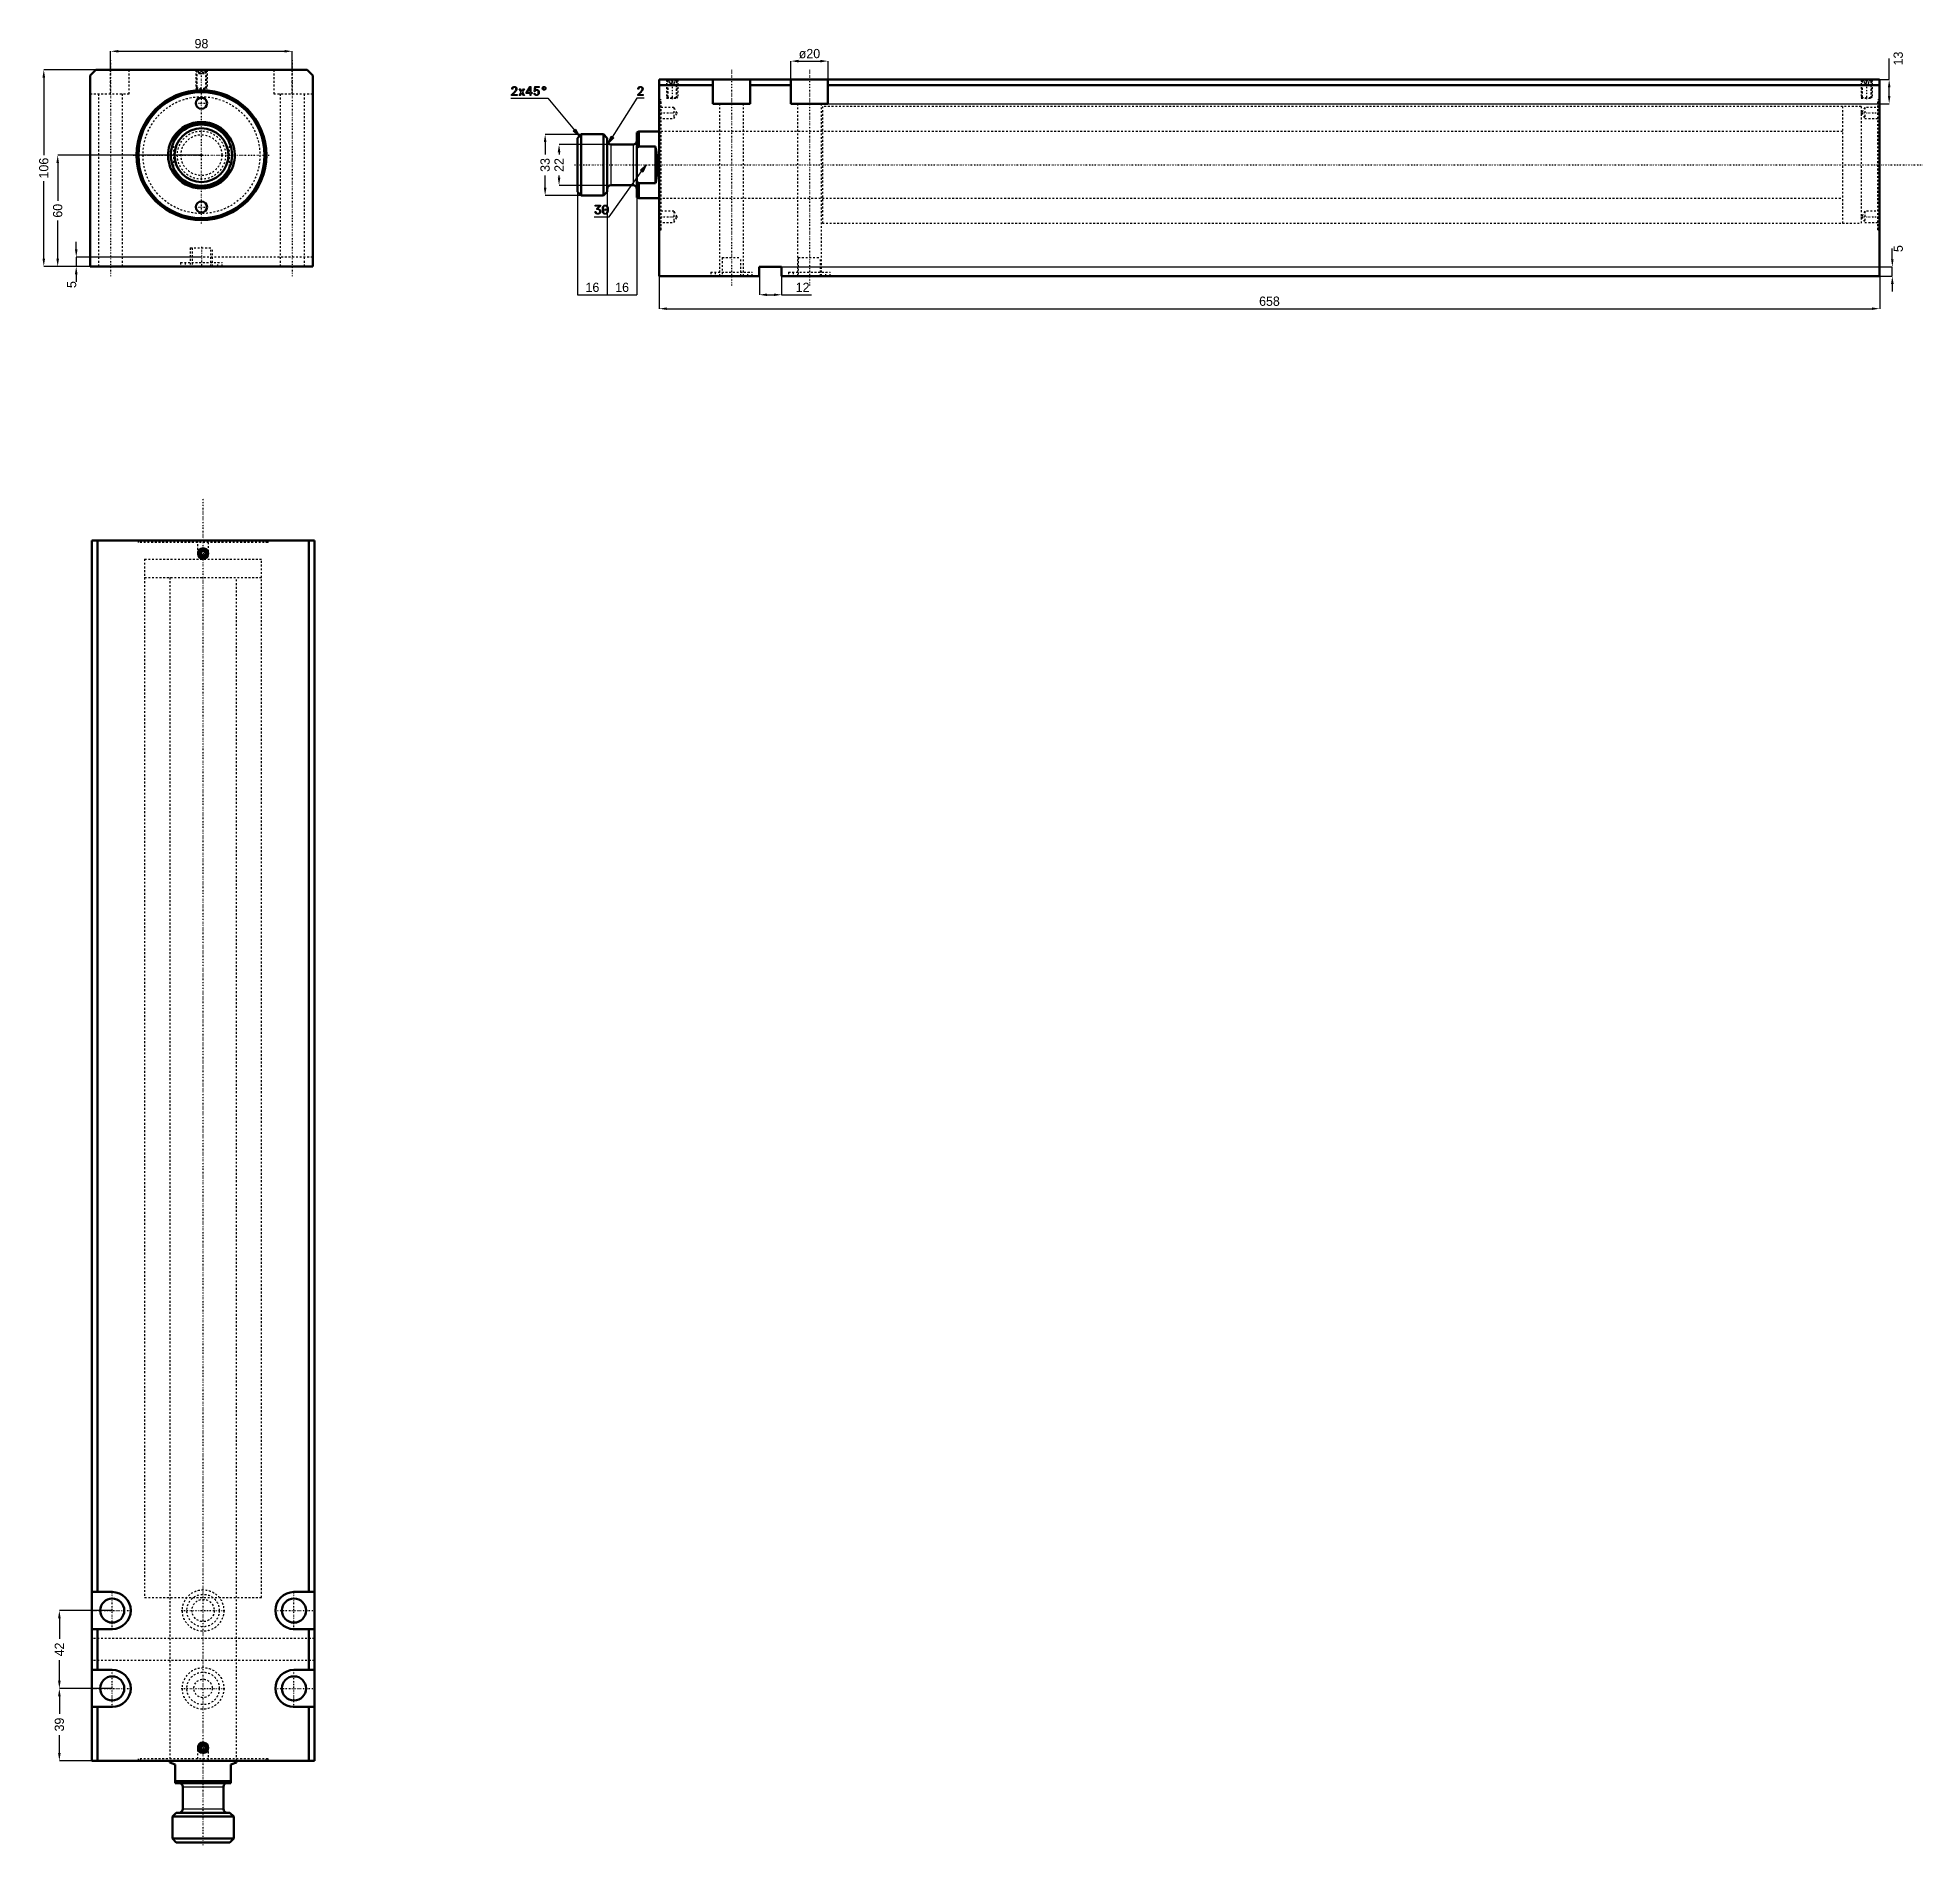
# Model space of a CAD drawing. Header units: millimetres. Extents: x -88 to 928, y -911 to 63.
import ezdxf

# ---------------------------------------------------------------- set-up
doc = ezdxf.new("R2010")
doc.units = ezdxf.units.MM
doc.linetypes.add('Center', pattern=[1.5, 0.45, -0.5, 0.05, -0.5])
doc.linetypes.add('Dashed', pattern=[2, 1, -1])
for name, color, linetype, lineweight in [('2d ConnectionPoints', 7, 'Continuous', 50), ('AM_0', 7, 'Continuous', 50), ('AM_4', 3, 'Continuous', 25), ('AM_5', 3, 'Continuous', 25), ('AM_7', 7, 'Center', 25), ('AM_9', 6, 'Dashed', 25)]:
    doc.layers.add(name, color=color, linetype=linetype, lineweight=lineweight)
doc.dimstyles.new('ISO-25', dxfattribs={"dimtxt": 2.5, "dimasz": 2.5, "dimexe": 1.25, "dimexo": 0.625, "dimtad": 1, "dimtxsty": 'Standard', "dimcen": 2.5, "dimadec": 0, "dimazin": 0, "dimtfac": 1, "dimtmove": 0, "dimatfit": 3, "dimfxl": 0, "dimarcsym": 0})

# ---------------------------------------------------------------- blocks, each defined once
blk = doc.blocks.new('1_JECX_MF_TLA_63_550_0_rod__0_in_JECX_MF_160_TLA_63_550_0__0')
at = {"layer": 'AM_0'}
for p, q in [((-15, 6.9), (-15, 9.9)), ((15, 9.9), (15, 6.9)), ((-15, -9.9), (-15, -6.9)), ((15, -6.9), (15, -9.9))]:
    blk.add_line(p, q, dxfattribs=at)
for points in [[(-15, 9.9), (-15.8, 8.6), (-16.5, 7.2), (-17.1, 5.7), (-17.5, 4.2), (-17.8, 2.7), (-18, 1.1), (-18, -0.5), (-17.9, -2), (-17.6, -3.6), (-17.3, -5.1), (-16.8, -6.6), (-16.1, -8), (-15.4, -9.4), (-15, -9.9)], [(15, -9.9), (15.8, -8.6), (16.5, -7.2), (17.1, -5.7), (17.5, -4.2), (17.8, -2.7), (18, -1.1), (18, 0.5), (17.9, 2), (17.6, 3.6), (17.3, 5.1), (16.8, 6.6), (16.1, 8), (15.4, 9.4), (15, 9.9)]]:
    blk.add_lwpolyline(points, dxfattribs=at)
for radius in [16.5, 14.5]:
    blk.add_circle((0, 0), radius, dxfattribs=at)
for radius, start, end in [(18, 33.5573, 146.4427), (17.5, 31.0027, 148.9973), (17.5, 211.0027, 328.9973), (18, 213.5573, 326.4427)]:
    blk.add_arc((0, 0), radius, start, end, dxfattribs=at)
at = {"layer": 'AM_9'}
for p, q in [((-15, 6.9), (-15, -6.9)), ((15, 6.9), (15, -6.9))]:
    blk.add_line(p, q, dxfattribs=at)
for radius in [13, 11]:
    blk.add_circle((0, 0), radius, dxfattribs=at)
blk = doc.blocks.new('2_JECX_MF_EXLA_63_550_0_body__0_in_JECX_MF_160_TLA_63_550_0__0')
at = {"layer": 'AM_0'}
for p, q in [((-57, 46), (-60, 43)), ((-60, 43), (-60, -60)), ((57, 46), (-57, 46)), ((60, 43), (57, 46)), ((60, -60), (60, 43)), ((-60, -60), (60, -60))]:
    blk.add_line(p, q, dxfattribs=at)
for centre, radius in [((0, 0), 35), ((0, 0), 34), ((0, 28), 3), ((0, -28), 3)]:
    blk.add_circle(centre, radius, dxfattribs=at)
at = {"layer": 'AM_5', "linetype": 'Dashed'}
for p, q in [((-3, 46), (-3, 36)), ((3, 46), (3, 36))]:
    blk.add_line(p, q, dxfattribs=at)
at = {"layer": 'AM_7'}
for p, q in [((-49, 51.3), (-49, -65.3)), ((49, 51.3), (49, -65.3)), ((0, -36.8), (0, 46.5)), ((-3.1, 28), (3.1, 28)), ((-36.8, 0), (36.8, 0)), ((-3.1, -28), (3.1, -28)), ((0, -49.5), (0, -60.5))]:
    blk.add_line(p, q, dxfattribs=at)
at = {"layer": 'AM_9'}
for p, q in [((-49, 33), (-49, 46)), ((-39, 33), (-39, 46)), ((-3, 46), (-2.7, 45.7)), ((-2.7, 45.7), (-2.7, 36.3)), ((-2.7, 45.7), (2.7, 45.7)), ((-1.9, 46), (-2.4, 45.5)), ((-2.4, 45.5), (2.4, 45.5)), ((-2.4, 45.5), (-2.4, 36)), ((-1.4, 44), (-1.4, 46)), ((-1.4, 44), (1.4, 44)), ((-0.7, 44), (-0.7, 46)), ((0.7, 44), (0.7, 46)), ((1.4, 44), (1.4, 46)), ((2.4, 45.5), (1.9, 46)), ((2.4, 36), (2.4, 45.5)), ((2.7, 45.7), (3, 46)), ((2.7, 36.3), (2.7, 45.7)), ((39, 46), (39, 33)), ((49, 33), (49, 46)), ((-60, 33), (-39, 33)), ((-55.5, 33), (-55.5, -60)), ((-42.5, -60), (-42.5, 33)), ((-2.7, 36.3), (-3, 36)), ((-3, 36), (3, 36)), ((-2.7, 36.3), (2.7, 36.3)), ((3, 36), (2.7, 36.3)), ((39, 33), (60, 33)), ((42.5, 33), (42.5, -60)), ((55.5, -60), (55.5, 33)), ((-6, -50), (6, -50)), ((-6, -50), (-6, -60)), ((-5, -50), (-5, -60)), ((5, -60), (5, -50)), ((6, -60), (6, -50)), ((60, -55), (-60, -55)), ((-11.2, -57.9), (11.2, -57.9)), ((-11.2, -57.9), (-11.2, -60)), ((-8.8, -57.9), (-8.8, -60)), ((8.8, -60), (8.8, -57.9)), ((11.2, -60), (11.2, -57.9))]:
    blk.add_line(p, q, dxfattribs=at)
blk.add_circle((0, 0), 31.5, dxfattribs=at)
blk = doc.blocks.new('*D3')
at = {"layer": 'AM_5', "color": 0, "lineweight": -2}
for p, q in [((-49, 46), (-49, 56)), ((-44.8, 56), (44.8, 56)), ((49, 46), (49, 56))]:
    blk.add_line(p, q, dxfattribs=at)
at = {"layer": 'AM_5', "color": 0}
for points in [[(-44.8, 56.7), (-44.8, 55.3), (-49, 56)], [(44.8, 55.3), (44.8, 56.7), (49, 56)]]:
    blk.add_solid(points, dxfattribs=at)
at = {"layer": 'Defpoints', "color": 0}
for p in [(49, 56), (-49, 46), (49, 46)]:
    blk.add_point(p, dxfattribs=at)
at = {"layer": 'AM_5', "color": 0, "insert": (0, 60.1), "char_height": 5, "attachment_point": 5}
blk.add_mtext('98', dxfattribs=at)
blk = doc.blocks.new('*D4')
at = {"layer": 'AM_5', "color": 0, "lineweight": -2}
for p, q in [((-57, 46), (-85, 46)), ((-85, 41.8), (-85, 0)), ((-85, -55.8), (-85, -14)), ((-60, -60), (-85, -60))]:
    blk.add_line(p, q, dxfattribs=at)
at = {"layer": 'AM_5', "color": 0}
for points in [[(-84.3, 41.8), (-85.7, 41.8), (-85, 46)], [(-85.7, -55.8), (-84.3, -55.8), (-85, -60)]]:
    blk.add_solid(points, dxfattribs=at)
at = {"layer": 'Defpoints', "color": 0}
for p in [(-57, 46), (-85, -60), (-60, -60)]:
    blk.add_point(p, dxfattribs=at)
at = {"layer": 'AM_5', "color": 0, "insert": (-85, -7), "char_height": 5, "attachment_point": 5, "rotation": 90}
blk.add_mtext('106', dxfattribs=at)
blk = doc.blocks.new('*D5')
at = {"layer": 'AM_5', "color": 0, "lineweight": -2}
for p, q in [((0, 0), (-77.5, 0)), ((-77.5, -4.2), (-77.5, -24.7)), ((-77.5, -55.8), (-77.5, -35.3)), ((-60, -60), (-77.5, -60))]:
    blk.add_line(p, q, dxfattribs=at)
at = {"layer": 'AM_5', "color": 0}
for points in [[(-76.8, -4.2), (-78.2, -4.2), (-77.5, 0)], [(-78.2, -55.8), (-76.8, -55.8), (-77.5, -60)]]:
    blk.add_solid(points, dxfattribs=at)
at = {"layer": 'Defpoints', "color": 0}
for p in [(0, 0), (-77.5, -60), (-60, -60)]:
    blk.add_point(p, dxfattribs=at)
at = {"layer": 'AM_5', "color": 0, "insert": (-77.5, -30), "char_height": 5, "attachment_point": 5, "rotation": 90}
blk.add_mtext('60', dxfattribs=at)
blk = doc.blocks.new('*D6')
at = {"layer": 'AM_5', "color": 0, "lineweight": -2}
for p, q in [((-67.5, -50.8), (-67.5, -46.7)), ((0, -55), (-67.5, -55)), ((-67.5, -55), (-67.5, -60)), ((-60, -60), (-67.5, -60)), ((-67.5, -64.2), (-67.5, -68.3))]:
    blk.add_line(p, q, dxfattribs=at)
at = {"layer": 'AM_5', "color": 0}
for points in [[(-68.2, -50.8), (-66.8, -50.8), (-67.5, -55)], [(-66.8, -64.2), (-68.2, -64.2), (-67.5, -60)]]:
    blk.add_solid(points, dxfattribs=at)
at = {"layer": 'Defpoints', "color": 0}
for p in [(-67.5, -60), (-60, -60), (0, -55)]:
    blk.add_point(p, dxfattribs=at)
at = {"layer": 'AM_5', "color": 0, "insert": (-70, -69.8), "char_height": 5, "attachment_point": 5, "rotation": 90}
blk.add_mtext('5', dxfattribs=at)
blk = doc.blocks.new('1_JECX_MF_TLA_63_550_0_rod__0_in_JECX_MF_160_TLA_63_550_0__4')
at = {"layer": 'AM_0'}
for p, q in [((-18, 0), (-18, -1)), ((18, -1), (18, 0)), ((-15, -2), (-18, -1)), ((-15, -12), (-15, -2)), ((18, -1), (15, -2)), ((15, -2), (15, -12)), ((-15, -11), (15, -11)), ((-15, -12), (15, -12)), ((-11, -14), (-11, -26)), ((11, -26), (11, -14)), ((-14.5, -28), (-16.5, -30)), ((-16.5, -30), (16.5, -30)), ((-16.5, -30), (-16.5, -42)), ((-14.5, -28), (14.5, -28)), ((16.5, -30), (14.5, -28)), ((16.5, -42), (16.5, -30)), ((-16.5, -42), (-14.5, -44)), ((-16.5, -42), (16.5, -42)), ((-14.5, -44), (14.5, -44)), ((14.5, -44), (16.5, -42))]:
    blk.add_line(p, q, dxfattribs=at)
for centre, start, end in [((-13, -14), 360, 90), ((13, -14), 90, 180), ((-13, -26), 270, 0), ((13, -26), 180, 270)]:
    blk.add_arc(centre, 2, start, end, dxfattribs=at)
at = {"layer": 'AM_4'}
for p, q in [((-11, -14), (11, -14)), ((-11, -26), (11, -26))]:
    blk.add_line(p, q, dxfattribs=at)
at = {"layer": 'AM_7'}
blk.add_line((0, -45.6), (0, 681), dxfattribs=at)
at = {"layer": 'AM_9'}
for p, q in [((-31.5, 648), (31.5, 648)), ((-31.5, 648), (-31.5, 638)), ((31.5, 638), (31.5, 648)), ((-31.5, 638), (31.5, 638)), ((-18, 638), (-18, 0)), ((18, 0), (18, 638))]:
    blk.add_line(p, q, dxfattribs=at)
blk = doc.blocks.new('2_JECX_MF_EXLA_63_550_0_body__0_in_JECX_MF_160_TLA_63_550_0__4')
at = {"layer": 'AM_0'}
for p, q in [((60, 658), (-60, 658)), ((-60, 658), (-60, 0)), ((-57, 658), (-57, 91)), ((-0.7, 652.2), (-1.4, 651)), ((-1.4, 651), (-0.7, 649.8)), ((0.7, 652.2), (-0.7, 652.2)), ((1.4, 651), (0.7, 652.2)), ((0.7, 649.8), (1.4, 651)), ((57, 658), (57, 91)), ((60, 658), (60, 0)), ((-0.7, 649.8), (0.7, 649.8)), ((-49, 91), (-60, 91)), ((60, 91), (49, 91)), ((-60, 71), (-49, 71)), ((-57, 71), (-57, 49)), ((49, 71), (60, 71)), ((57, 71), (57, 49)), ((-49, 49), (-60, 49)), ((60, 49), (49, 49)), ((-60, 29), (-49, 29)), ((-57, 29), (-57, 0)), ((49, 29), (60, 29)), ((57, 29), (57, 0)), ((60, 0), (-60, 0)), ((-0.7, 8.3), (-1.4, 7)), ((-1.4, 7), (-0.7, 5.8)), ((0.7, 8.3), (-0.7, 8.3)), ((-0.7, 5.8), (0.7, 5.8)), ((1.4, 7), (0.7, 8.3)), ((0.7, 5.8), (1.4, 7))]:
    blk.add_line(p, q, dxfattribs=at)
for centre, radius in [((0, 651), 2.73), ((0, 651), 2.4), ((0, 651), 1.9), ((-49, 81), 6.5), ((49, 81), 6.5), ((-49, 39), 6.5), ((49, 39), 6.5), ((0, 7), 2.73), ((0, 7), 2.4), ((0, 7), 1.9)]:
    blk.add_circle(centre, radius, dxfattribs=at)
for centre, start, end in [((-49, 81), 270, 90), ((49, 81), 90, 270), ((-49, 39), 270, 90), ((49, 39), 90, 270)]:
    blk.add_arc(centre, 10, start, end, dxfattribs=at)
at = {"layer": 'AM_5'}
for centre in [(0, 651), (0, 7)]:
    blk.add_arc(centre, 3, 75, 15, dxfattribs=at)
at = {"layer": 'AM_7'}
for p, q in [((-3.2, 651), (3.1, 651)), ((-49, 70.5), (-49, 91.5)), ((49, 70.5), (49, 91.5)), ((-59.5, 81), (-38.5, 81)), ((-11.8, 81), (11.8, 81)), ((38.5, 81), (59.5, 81)), ((-49, 28.5), (-49, 49.5)), ((49, 28.5), (49, 49.5)), ((-59.5, 39), (-38.5, 39)), ((-11.8, 39), (11.8, 39)), ((38.5, 39), (59.5, 39)), ((-3.2, 7), (3.1, 7))]:
    blk.add_line(p, q, dxfattribs=at)
at = {"layer": 'AM_9'}
for p, q in [((-35, 658), (-35, 657)), ((35, 657), (-35, 657)), ((-34, 658), (-34, 657)), ((-3, 658), (-3, 650)), ((3, 650), (3, 658)), ((34, 657), (34, 658)), ((35, 657), (35, 658)), ((-31.5, 648), (31.5, 648)), ((-31.5, 648), (-31.5, 88)), ((-3, 650), (3, 650)), ((-3, 650), (0, 648.3)), ((0, 648.3), (3, 650)), ((31.5, 88), (31.5, 648)), ((-31.5, 88), (31.5, 88)), ((-18, 88), (-18, 0)), ((18, 0), (18, 88)), ((60, 66), (-60, 66)), ((60, 54), (-60, 54)), ((35, 1), (-35, 1)), ((-35, 1), (-35, 0)), ((-34, 1), (-34, 0)), ((0, 9.7), (-3, 8)), ((-3, 8), (3, 8)), ((-3, 8), (-3, 0)), ((3, 8), (0, 9.7)), ((3, 0), (3, 8)), ((34, 0), (34, 1)), ((35, 0), (35, 1))]:
    blk.add_line(p, q, dxfattribs=at)
for centre, radius in [((0, 81), 11.2), ((0, 81), 8.75), ((0, 81), 6), ((0, 39), 11.2), ((0, 39), 8.75), ((0, 39), 5)]:
    blk.add_circle(centre, radius, dxfattribs=at)
blk = doc.blocks.new('*D12')
at = {"layer": 'AM_5', "color": 0, "lineweight": -2}
for p, q in [((-48.1, -784.8), (-76.6, -784.8)), ((-76.6, -789), (-76.6, -800.1)), ((-76.6, -822.6), (-76.6, -811.5)), ((-48.1, -826.8), (-76.6, -826.8))]:
    blk.add_line(p, q, dxfattribs=at)
at = {"layer": 'AM_5', "color": 0}
for points in [[(-77.3, -789), (-75.9, -789), (-76.6, -784.8)], [(-77.3, -822.6), (-75.9, -822.6), (-76.6, -826.8)]]:
    blk.add_solid(points, dxfattribs=at)
at = {"layer": 'Defpoints', "color": 0}
for p in [(-76.6, -784.8), (-48.1, -784.8), (-48.1, -826.8)]:
    blk.add_point(p, dxfattribs=at)
at = {"layer": 'AM_5', "color": 0, "insert": (-76.6, -805.8), "char_height": 5, "attachment_point": 5, "rotation": 90}
blk.add_mtext('42', dxfattribs=at)
blk = doc.blocks.new('*D13')
at = {"layer": 'AM_5', "color": 0, "lineweight": -2}
for p, q in [((-48.1, -826.8), (-76.6, -826.8)), ((-76.6, -831), (-76.6, -840.6)), ((-76.6, -861.6), (-76.6, -852)), ((-59.1, -865.8), (-76.6, -865.8))]:
    blk.add_line(p, q, dxfattribs=at)
at = {"layer": 'AM_5', "color": 0}
for points in [[(-77.3, -831), (-75.9, -831), (-76.6, -826.8)], [(-77.3, -861.6), (-75.9, -861.6), (-76.6, -865.8)]]:
    blk.add_solid(points, dxfattribs=at)
at = {"layer": 'Defpoints', "color": 0}
for p in [(-48.1, -826.8), (-76.6, -865.8), (-59.1, -865.8)]:
    blk.add_point(p, dxfattribs=at)
at = {"layer": 'AM_5', "color": 0, "insert": (-76.6, -846.3), "char_height": 5, "attachment_point": 5, "rotation": 90}
blk.add_mtext('39', dxfattribs=at)
blk = doc.blocks.new('1_JECX_MF_TLA_63_550_0_rod__0_in_JECX_MF_160_TLA_63_550_0__2')
at = {"layer": 'AM_0'}
for p, q in [((-42, 16.5), (-44, 14.5)), ((-44, 14.5), (-44, -14.5)), ((-30, 16.5), (-42, 16.5)), ((-42, 16.5), (-42, -16.5)), ((-28, 14.5), (-30, 16.5)), ((-30, 16.5), (-30, -16.5)), ((-28, 14.5), (-28, -14.5)), ((-14, 11), (-26, 11)), ((-11, 18), (-12, 17.5)), ((-12, 17.5), (-12, -17.5)), ((0, 18), (-11, 18)), ((-11, 18), (-11, 9.9)), ((-11, 9.9), (-12, 9)), ((-2, 9.9), (-11, 9.9)), ((-2, 9.9), (-2, -9.9)), ((-12, -9), (-11, -9.9)), ((-11, -9.9), (-2, -9.9)), ((-11, -9.9), (-11, -18)), ((-44, -14.5), (-42, -16.5)), ((-42, -16.5), (-30, -16.5)), ((-30, -16.5), (-28, -14.5)), ((-26, -11), (-14, -11)), ((-12, -17.5), (-11, -18)), ((-11, -18), (0, -18))]:
    blk.add_line(p, q, dxfattribs=at)
blk.add_lwpolyline([(-2, -9.9), (-1.7, -8.6), (-1.5, -7.2), (-1.3, -5.7), (-1.2, -4.2), (-1.1, -2.7), (-1, -1.1), (-1, 0.5), (-1.1, 2), (-1.1, 3.6), (-1.3, 5.1), (-1.4, 6.6), (-1.6, 8), (-1.9, 9.4), (-2, 9.9)], dxfattribs=at)
for centre, start, end in [((-26, 13), 180, 270), ((-14, 13), 270, 0), ((-26, -13), 90, 180), ((-14, -13), 360, 90)]:
    blk.add_arc(centre, 2, start, end, dxfattribs=at)
at = {"layer": 'AM_4'}
for p, q in [((-26, 11), (-26, -11)), ((-14, 11), (-14, -11))]:
    blk.add_line(p, q, dxfattribs=at)
at = {"layer": 'AM_7'}
blk.add_line((-45.6, 0), (681, 0), dxfattribs=at)
at = {"layer": 'AM_9'}
for p, q in [((648, 31.5), (638, 31.5)), ((638, 31.5), (638, -31.5)), ((648, 31.5), (648, -31.5)), ((638, 18), (0, 18)), ((0, -18), (638, -18)), ((638, -31.5), (648, -31.5))]:
    blk.add_line(p, q, dxfattribs=at)
blk = doc.blocks.new('2_JECX_MF_EXLA_63_550_0_body__0_in_JECX_MF_160_TLA_63_550_0__2')
at = {"layer": 'AM_0'}
for p, q in [((0, -60), (0, 46)), ((658, 46), (0, 46)), ((29, 43), (0, 43)), ((29, 46), (29, 33)), ((49, 33), (49, 46)), ((71, 43), (49, 43)), ((71, 46), (71, 33)), ((91, 33), (91, 46)), ((658, 43), (91, 43)), ((658, -60), (658, 46)), ((29, 33), (49, 33)), ((71, 33), (91, 33)), ((54, -60), (0, -60)), ((54, -55), (54, -60)), ((66, -55), (54, -55)), ((66, -60), (66, -55)), ((658, -60), (66, -60))]:
    blk.add_line(p, q, dxfattribs=at)
at = {"layer": 'AM_5', "linetype": 'Dashed'}
for p, q in [((4, 46), (4, 36)), ((10, 46), (10, 36)), ((648, 46), (648, 36)), ((654, 46), (654, 36))]:
    blk.add_line(p, q, dxfattribs=at)
at = {"layer": 'AM_7'}
for p, q in [((39, 51.3), (39, -65.3)), ((81, 51.3), (81, -65.3)), ((7, 46.5), (7, 35.5)), ((651, 46.5), (651, 35.5)), ((-0.5, 28), (10.2, 28)), ((647.8, 28), (658.5, 28)), ((-0.5, -28), (10.2, -28)), ((647.8, -28), (658.5, -28))]:
    blk.add_line(p, q, dxfattribs=at)
at = {"layer": 'AM_9'}
for p, q in [((4, 46), (4.3, 45.7)), ((4.3, 45.7), (4.3, 36.3)), ((4.3, 45.7), (9.7, 45.7)), ((5.1, 46), (4.6, 45.5)), ((4.6, 45.5), (4.6, 36)), ((4.6, 45.5), (9.4, 45.5)), ((5.8, 44), (5.8, 46)), ((5.8, 44), (8.2, 44)), ((7, 44), (7, 46)), ((8.2, 44), (8.2, 46)), ((9.4, 45.5), (8.9, 46)), ((9.4, 36), (9.4, 45.5)), ((9.7, 45.7), (10, 46)), ((9.7, 36.3), (9.7, 45.7)), ((648, 46), (648.3, 45.7)), ((648.3, 45.7), (648.3, 36.3)), ((648.3, 45.7), (653.7, 45.7)), ((649.1, 46), (648.6, 45.5)), ((648.6, 45.5), (648.6, 36)), ((648.6, 45.5), (653.4, 45.5)), ((649.8, 44), (649.8, 46)), ((649.8, 44), (652.2, 44)), ((651, 44), (651, 46)), ((652.2, 44), (652.2, 46)), ((653.4, 45.5), (652.9, 46)), ((653.4, 36), (653.4, 45.5)), ((653.7, 45.7), (654, 46)), ((653.7, 36.3), (653.7, 45.7)), ((1, 35), (0, 35)), ((1, 34), (0, 34)), ((8, 31), (0, 31)), ((1, -35), (1, 35)), ((4.3, 36.3), (4, 36)), ((4, 36), (10, 36)), ((4.3, 36.3), (9.7, 36.3)), ((9.7, 28), (8, 31)), ((8, 31), (8, 25)), ((10, 36), (9.7, 36.3)), ((32.5, 33), (32.5, -60)), ((45.5, -60), (45.5, 33)), ((74.5, 33), (74.5, -60)), ((87.5, -60), (87.5, 33)), ((648, 31.5), (88, 31.5)), ((88, 31.5), (88, -31.5)), ((648.3, 36.3), (648, 36)), ((648, 36), (654, 36)), ((648, 31.5), (648, -31.5)), ((648.3, 36.3), (653.7, 36.3)), ((650, 31), (648.3, 28)), ((658, 31), (650, 31)), ((650, 31), (650, 25)), ((654, 36), (653.7, 36.3)), ((657, -35), (657, 35)), ((658, 35), (657, 35)), ((658, 34), (657, 34)), ((0, 25), (8, 25)), ((8, 25), (9.7, 28)), ((648.3, 28), (650, 25)), ((650, 25), (658, 25)), ((88, 18), (0, 18)), ((0, -18), (88, -18)), ((8, -25), (0, -25)), ((9.7, -28), (8, -25)), ((8, -25), (8, -31)), ((8, -31), (9.7, -28)), ((650, -25), (648.3, -28)), ((648.3, -28), (650, -31)), ((658, -25), (650, -25)), ((650, -25), (650, -31)), ((0, -31), (8, -31)), ((0, -34), (1, -34)), ((0, -35), (1, -35)), ((88, -31.5), (648, -31.5)), ((650, -31), (658, -31)), ((657, -34), (658, -34)), ((657, -35), (658, -35)), ((34, -50), (44, -50)), ((34, -50), (34, -60)), ((44, -60), (44, -50)), ((75, -50), (87, -50)), ((75, -50), (75, -60)), ((87, -60), (87, -50)), ((27.8, -57.9), (50.2, -57.9)), ((27.8, -57.9), (27.8, -60)), ((30.2, -57.9), (30.2, -60)), ((47.8, -60), (47.8, -57.9)), ((50.2, -60), (50.2, -57.9)), ((69.8, -57.9), (92.2, -57.9)), ((69.8, -57.9), (69.8, -60)), ((72.2, -57.9), (72.2, -60)), ((89.8, -60), (89.8, -57.9)), ((92.2, -60), (92.2, -57.9))]:
    blk.add_line(p, q, dxfattribs=at)
blk = doc.blocks.new('*D26')
at = {"layer": 'AM_5', "color": 0, "lineweight": -2}
for p, q in [((317.8, 40.7), (317.8, 50.7)), ((321.9, 50.7), (333.6, 50.7)), ((337.8, 40.7), (337.8, 50.7))]:
    blk.add_line(p, q, dxfattribs=at)
at = {"layer": 'AM_5', "color": 0}
for points in [[(321.9, 51.4), (321.9, 50), (317.8, 50.7)], [(333.6, 51.4), (333.6, 50), (337.8, 50.7)]]:
    blk.add_solid(points, dxfattribs=at)
at = {"layer": 'Defpoints', "color": 0}
for p in [(317.8, 40.7), (337.8, 50.7), (337.8, 40.7)]:
    blk.add_point(p, dxfattribs=at)
at = {"layer": 'AM_5', "color": 0, "insert": (327.8, 54.7), "char_height": 5, "attachment_point": 5}
blk.add_mtext('ø20', dxfattribs=at)
blk = doc.blocks.new('*D27')
at = {"layer": 'AM_5', "color": 0, "lineweight": -2}
for p, q in [((909.9, 40.7), (909.9, 52.1)), ((337.8, 40.7), (909.9, 40.7)), ((909.9, 31.9), (909.9, 36.6)), ((337.8, 27.7), (909.9, 27.7))]:
    blk.add_line(p, q, dxfattribs=at)
at = {"layer": 'AM_5', "color": 0}
for points in [[(909.2, 36.6), (910.6, 36.6), (909.9, 40.7)], [(909.2, 31.9), (910.6, 31.9), (909.9, 27.7)]]:
    blk.add_solid(points, dxfattribs=at)
at = {"layer": 'Defpoints', "color": 0}
for p in [(337.8, 40.7), (909.9, 40.7), (337.8, 27.7)]:
    blk.add_point(p, dxfattribs=at)
at = {"layer": 'AM_5', "color": 0, "insert": (914.8, 52.1), "char_height": 5, "attachment_point": 5, "rotation": 90}
blk.add_mtext('13', dxfattribs=at)
blk = doc.blocks.new('*D28')
at = {"layer": 'AM_5', "color": 0, "lineweight": -2}
for p, q in [((246.8, -65.3), (246.8, -82.8)), ((904.8, -65.3), (904.8, -82.8)), ((250.9, -82.8), (900.6, -82.8))]:
    blk.add_line(p, q, dxfattribs=at)
at = {"layer": 'AM_5', "color": 0}
for points in [[(250.9, -82.1), (250.9, -83.5), (246.8, -82.8)], [(900.6, -82.1), (900.6, -83.5), (904.8, -82.8)]]:
    blk.add_solid(points, dxfattribs=at)
at = {"layer": 'Defpoints', "color": 0}
for p in [(246.8, -65.3), (904.8, -65.3), (904.8, -82.8)]:
    blk.add_point(p, dxfattribs=at)
at = {"layer": 'AM_5', "color": 0, "insert": (575.8, -78.8), "char_height": 5, "attachment_point": 5}
blk.add_mtext('658', dxfattribs=at)
blk = doc.blocks.new('*D29')
at = {"layer": 'AM_5', "color": 0, "lineweight": -2}
for p, q in [((218.8, -19.8), (218.8, -75.3)), ((234.8, -18.3), (234.8, -75.3)), ((218.8, -75.3), (234.8, -75.3))]:
    blk.add_line(p, q, dxfattribs=at)
at = {"layer": 'Defpoints', "color": 0}
for p in [(218.8, -19.8), (234.8, -18.3), (234.8, -75.3)]:
    blk.add_point(p, dxfattribs=at)
at = {"layer": 'AM_5', "color": 0, "insert": (226.8, -71.3), "char_height": 5, "attachment_point": 5}
blk.add_mtext('16', dxfattribs=at)
blk = doc.blocks.new('*D30')
at = {"layer": 'AM_5', "color": 0, "lineweight": -2}
for p, q in [((202.8, -19.8), (202.8, -75.3)), ((218.8, -19.8), (218.8, -75.3)), ((202.8, -75.3), (218.8, -75.3))]:
    blk.add_line(p, q, dxfattribs=at)
at = {"layer": 'Defpoints', "color": 0}
for p in [(202.8, -19.8), (218.8, -19.8), (218.8, -75.3)]:
    blk.add_point(p, dxfattribs=at)
at = {"layer": 'AM_5', "color": 0, "insert": (210.8, -71.3), "char_height": 5, "attachment_point": 5}
blk.add_mtext('16', dxfattribs=at)
blk = doc.blocks.new('*D31')
at = {"layer": 'AM_5', "color": 0, "lineweight": -2}
for p, q in [((204.8, 11.2), (185.3, 11.2)), ((185.3, 7.1), (185.3, 0.4)), ((185.3, -17.6), (185.3, -10.9)), ((204.8, -21.8), (185.3, -21.8))]:
    blk.add_line(p, q, dxfattribs=at)
at = {"layer": 'AM_5', "color": 0}
for points in [[(184.6, 7.1), (186, 7.1), (185.3, 11.2)], [(184.6, -17.6), (186, -17.6), (185.3, -21.8)]]:
    blk.add_solid(points, dxfattribs=at)
at = {"layer": 'Defpoints', "color": 0}
for p in [(185.3, 11.2), (204.8, 11.2), (204.8, -21.8)]:
    blk.add_point(p, dxfattribs=at)
at = {"layer": 'AM_5', "color": 0, "insert": (185.3, -5.3), "char_height": 5, "attachment_point": 5, "rotation": 90}
blk.add_mtext('33', dxfattribs=at)
blk = doc.blocks.new('*D32')
at = {"layer": 'AM_5', "color": 0, "lineweight": -2}
for p, q in [((220.8, 5.7), (192.8, 5.7)), ((192.8, 1.6), (192.8, 0.4)), ((192.8, -12.1), (192.8, -10.9)), ((220.8, -16.3), (192.8, -16.3))]:
    blk.add_line(p, q, dxfattribs=at)
at = {"layer": 'AM_5', "color": 0}
for points in [[(192.1, 1.6), (193.5, 1.6), (192.8, 5.7)], [(192.1, -12.1), (193.5, -12.1), (192.8, -16.3)]]:
    blk.add_solid(points, dxfattribs=at)
at = {"layer": 'Defpoints', "color": 0}
for p in [(192.8, 5.7), (220.8, 5.7), (220.8, -16.3)]:
    blk.add_point(p, dxfattribs=at)
at = {"layer": 'AM_5', "color": 0, "insert": (192.8, -5.3), "char_height": 5, "attachment_point": 5, "rotation": 90}
blk.add_mtext('22', dxfattribs=at)
blk = doc.blocks.new('*D33')
at = {"layer": 'AM_5', "color": 0, "lineweight": -2}
for p, q in [((300.8, -60.3), (300.8, -75.3)), ((312.8, -65.3), (312.8, -75.3)), ((304.9, -75.3), (308.6, -75.3)), ((312.8, -75.3), (328.9, -75.3))]:
    blk.add_line(p, q, dxfattribs=at)
at = {"layer": 'AM_5', "color": 0}
for points in [[(304.9, -74.6), (304.9, -76), (300.8, -75.3)], [(308.6, -74.6), (308.6, -76), (312.8, -75.3)]]:
    blk.add_solid(points, dxfattribs=at)
at = {"layer": 'Defpoints', "color": 0}
for p in [(300.8, -60.3), (312.8, -65.3), (312.8, -75.3)]:
    blk.add_point(p, dxfattribs=at)
at = {"layer": 'AM_5', "color": 0, "insert": (324.1, -71.3), "char_height": 5, "attachment_point": 5}
blk.add_mtext('12', dxfattribs=at)
blk = doc.blocks.new('*D34')
at = {"layer": 'AM_5', "color": 0, "lineweight": -2}
for p, q in [((911.6, -56.1), (911.6, -50.4)), ((300.8, -60.3), (911.6, -60.3)), ((911.6, -65.3), (911.6, -60.3)), ((312.8, -65.3), (911.6, -65.3)), ((911.6, -69.4), (911.6, -73.6))]:
    blk.add_line(p, q, dxfattribs=at)
at = {"layer": 'AM_5', "color": 0}
for points in [[(910.9, -56.1), (912.3, -56.1), (911.6, -60.3)], [(910.9, -69.4), (912.3, -69.4), (911.6, -65.3)]]:
    blk.add_solid(points, dxfattribs=at)
at = {"layer": 'Defpoints', "color": 0}
for p in [(300.8, -60.3), (312.8, -65.3), (911.6, -65.3)]:
    blk.add_point(p, dxfattribs=at)
at = {"layer": 'AM_5', "color": 0, "insert": (914.8, -50.4), "char_height": 5, "attachment_point": 5, "rotation": 90}
blk.add_mtext('5', dxfattribs=at)

msp = doc.modelspace()

# ---------------------------------------------------------------- linework, layer by layer
at = {"layer": '2d ConnectionPoints'}
for p in [(0, 0), (246.766, -5.262), (0.888, -865.814)]:
    msp.add_point(p, dxfattribs=at)
at = {"layer": 'AM_5'}
for p, q in [((166.766, 30.738), (186.766, 30.738)), ((186.766, 30.738), (203.766, 10.238)), ((234.766, 30.738), (219.352, 6.323)), ((238.766, 30.738), (234.766, 30.738)), ((219.766, -33.262), (239.766, -5.262)), ((211.766, -33.262), (219.766, -33.262))]:
    msp.add_line(p, q, dxfattribs=at)
for points in [[(167.413, 32.849), (167.413, 32.849), (167.627, 33.044), (167.932, 33.33), (167.932, 33.33), (168.218, 33.607), (168.397, 33.786), (168.397, 33.786), (168.57, 33.967), (168.817, 34.251), (168.817, 34.251), (169.049, 34.551), (169.197, 34.76), (169.197, 34.76), (169.327, 34.967), (169.467, 35.263), (169.467, 35.263), (169.543, 35.541), (169.558, 35.715), (169.558, 35.715), (169.553, 35.813), (169.53, 35.951), (169.53, 35.951), (169.487, 36.08), (169.447, 36.16), (169.447, 36.16), (169.4, 36.235), (169.316, 36.333), (169.316, 36.333), (169.217, 36.416), (169.143, 36.463), (169.143, 36.463), (169.064, 36.501), (168.938, 36.543), (168.938, 36.543), (168.804, 36.565), (168.709, 36.57), (168.709, 36.57), (168.605, 36.565), (168.457, 36.542), (168.457, 36.542), (168.32, 36.499), (168.235, 36.459), (168.235, 36.459), (168.155, 36.411), (168.05, 36.324), (168.05, 36.324), (167.96, 36.219), (167.91, 36.139), (167.91, 36.139), (167.868, 36.052), (167.822, 35.91), (167.822, 35.91), (167.798, 35.755), (167.793, 35.644), (167.305, 35.644), (167.305, 35.644), (167.313, 35.81), (167.352, 36.042), (167.352, 36.042), (167.426, 36.253), (167.494, 36.381), (167.494, 36.381), (167.575, 36.499), (167.715, 36.653), (167.715, 36.653), (167.88, 36.78), (168.002, 36.849), (168.002, 36.849), (168.133, 36.907), (168.339, 36.969), (168.339, 36.969), (168.557, 37.002), (168.709, 37.009), (168.709, 37.009), (168.852, 37.003), (169.058, 36.971), (169.058, 36.971), (169.255, 36.913), (169.382, 36.859), (169.382, 36.859), (169.502, 36.794), (169.663, 36.675), (169.663, 36.675), (169.801, 36.53), (169.881, 36.42), (169.881, 36.42), (169.948, 36.3), (170.021, 36.105), (170.021, 36.105), (170.06, 35.891), (170.068, 35.738), (170.068, 35.738), (170.057, 35.564), (169.999, 35.298), (169.999, 35.298), (169.891, 35.024), (169.792, 34.838), (169.792, 34.838), (169.677, 34.652), (169.492, 34.383), (169.492, 34.383), (169.29, 34.126), (169.146, 33.962), (169.146, 33.962), (168.992, 33.794), (168.732, 33.523), (168.732, 33.523), (168.439, 33.228), (168.225, 33.018), (167.881, 32.68), (170.208, 32.676), (170.208, 32.238), (167.24, 32.238), (167.24, 32.693), (167.413, 32.849)], [(172.436, 34.022), (171.338, 35.813), (171.907, 35.813), (172.726, 34.457), (173.587, 35.813), (174.104, 35.813), (173.018, 34.064), (174.156, 32.238), (173.58, 32.238), (172.716, 33.642), (171.803, 32.238), (171.276, 32.238), (172.436, 34.022)], [(177.19, 33.278), (175.084, 33.278), (175.084, 33.7), (177.002, 36.95), (177.645, 36.95), (177.645, 33.716), (178.347, 33.716), (178.347, 33.278), (177.645, 33.278), (177.645, 32.238), (177.19, 32.238), (177.19, 33.278)], [(177.197, 33.716), (177.197, 36.404), (175.643, 33.716), (177.197, 33.716)], [(180.648, 32.179), (180.648, 32.179), (180.501, 32.184), (180.292, 32.21), (180.292, 32.21), (180.095, 32.259), (179.972, 32.304), (179.972, 32.304), (179.856, 32.36), (179.7, 32.464), (179.7, 32.464), (179.566, 32.593), (179.489, 32.693), (179.489, 32.693), (179.424, 32.803), (179.354, 32.99), (179.354, 32.99), (179.316, 33.201), (179.309, 33.356), (179.816, 33.356), (179.816, 33.356), (179.825, 33.21), (179.875, 33.019), (179.875, 33.019), (179.966, 32.863), (180.051, 32.777), (180.051, 32.777), (180.151, 32.707), (180.323, 32.631), (180.323, 32.631), (180.521, 32.59), (180.667, 32.582), (180.667, 32.582), (180.793, 32.589), (180.964, 32.625), (180.964, 32.625), (181.116, 32.692), (181.207, 32.754), (181.207, 32.754), (181.288, 32.827), (181.393, 32.953), (181.393, 32.953), (181.477, 33.099), (181.522, 33.206), (181.522, 33.206), (181.558, 33.32), (181.597, 33.499), (181.597, 33.499), (181.619, 33.687), (181.623, 33.817), (181.623, 33.817), (181.619, 33.936), (181.598, 34.11), (181.598, 34.11), (181.56, 34.277), (181.525, 34.384), (181.525, 34.384), (181.482, 34.486), (181.402, 34.623), (181.402, 34.623), (181.305, 34.742), (181.229, 34.812), (181.229, 34.812), (181.146, 34.87), (181.008, 34.933), (181.008, 34.933), (180.852, 34.968), (180.739, 34.974), (180.739, 34.974), (180.618, 34.966), (180.448, 34.924), (180.448, 34.924), (180.29, 34.847), (180.193, 34.776), (180.193, 34.776), (180.104, 34.691), (179.994, 34.541), (179.994, 34.541), (179.913, 34.365), (179.874, 34.233), (179.38, 34.233), (179.718, 36.963), (182.013, 36.963), (182.013, 36.541), (180.18, 36.541), (179.972, 34.977), (179.972, 34.977), (180.04, 35.061), (180.148, 35.171), (180.148, 35.171), (180.261, 35.261), (180.339, 35.31), (180.339, 35.31), (180.421, 35.351), (180.554, 35.395), (180.554, 35.395), (180.7, 35.418), (180.804, 35.423), (180.804, 35.423), (180.963, 35.414), (181.185, 35.369), (181.185, 35.369), (181.388, 35.285), (181.512, 35.208), (181.512, 35.208), (181.626, 35.116), (181.775, 34.955), (181.775, 34.955), (181.899, 34.766), (181.967, 34.625), (181.967, 34.625), (182.023, 34.474), (182.084, 34.235), (182.084, 34.235), (182.117, 33.981), (182.123, 33.804), (182.123, 33.804), (182.116, 33.617), (182.077, 33.354), (182.077, 33.354), (182.005, 33.109), (181.938, 32.957), (181.938, 32.957), (181.858, 32.816), (181.715, 32.63), (181.715, 32.63), (181.546, 32.472), (181.418, 32.384), (181.418, 32.384), (181.28, 32.31), (181.058, 32.23), (181.058, 32.23), (180.818, 32.187), (180.648, 32.179)], [(184.722, 35.033), (184.722, 35.033), (184.62, 35.038), (184.472, 35.066), (184.472, 35.066), (184.331, 35.119), (184.241, 35.167), (184.241, 35.167), (184.157, 35.225), (184.043, 35.326), (184.043, 35.326), (183.946, 35.445), (183.89, 35.533), (183.89, 35.533), (183.844, 35.627), (183.793, 35.774), (183.793, 35.774), (183.766, 35.927), (183.76, 36.034), (183.76, 36.034), (183.766, 36.14), (183.793, 36.294), (183.793, 36.294), (183.844, 36.44), (183.89, 36.534), (183.89, 36.534), (183.946, 36.622), (184.043, 36.741), (184.043, 36.741), (184.157, 36.842), (184.241, 36.9), (184.241, 36.9), (184.331, 36.948), (184.472, 37.001), (184.472, 37.001), (184.62, 37.029), (184.722, 37.035), (184.722, 37.035), (184.825, 37.029), (184.972, 37.001), (184.972, 37.001), (185.112, 36.948), (185.202, 36.9), (185.202, 36.9), (185.286, 36.842), (185.398, 36.741), (185.398, 36.741), (185.495, 36.624), (185.549, 36.536), (185.549, 36.536), (185.596, 36.442), (185.646, 36.296), (185.646, 36.296), (185.673, 36.141), (185.678, 36.034), (185.678, 36.034), (185.673, 35.926), (185.646, 35.772), (185.646, 35.772), (185.596, 35.625), (185.549, 35.531), (185.549, 35.531), (185.495, 35.444), (185.398, 35.326), (185.398, 35.326), (185.286, 35.225), (185.202, 35.167), (185.202, 35.167), (185.112, 35.119), (184.972, 35.066), (184.972, 35.066), (184.825, 35.038), (184.722, 35.033)], [(184.722, 35.429), (184.722, 35.429), (184.784, 35.432), (184.873, 35.449), (184.873, 35.449), (184.957, 35.481), (185.012, 35.51), (185.012, 35.51), (185.063, 35.545), (185.131, 35.606), (185.131, 35.606), (185.189, 35.678), (185.223, 35.731), (185.223, 35.731), (185.251, 35.788), (185.281, 35.877), (185.281, 35.877), (185.298, 35.969), (185.301, 36.034), (185.301, 36.034), (185.298, 36.098), (185.281, 36.19), (185.281, 36.19), (185.251, 36.279), (185.223, 36.336), (185.223, 36.336), (185.189, 36.389), (185.131, 36.461), (185.131, 36.461), (185.063, 36.522), (185.012, 36.557), (185.012, 36.557), (184.957, 36.586), (184.873, 36.618), (184.873, 36.618), (184.784, 36.635), (184.722, 36.638), (184.722, 36.638), (184.661, 36.635), (184.572, 36.618), (184.572, 36.618), (184.486, 36.586), (184.431, 36.557), (184.431, 36.557), (184.38, 36.522), (184.31, 36.461), (184.31, 36.461), (184.251, 36.389), (184.217, 36.336), (184.217, 36.336), (184.188, 36.279), (184.157, 36.19), (184.157, 36.19), (184.141, 36.098), (184.137, 36.034), (184.137, 36.034), (184.141, 35.969), (184.157, 35.877), (184.157, 35.877), (184.188, 35.788), (184.217, 35.731), (184.217, 35.731), (184.251, 35.678), (184.31, 35.606), (184.31, 35.606), (184.38, 35.545), (184.431, 35.51), (184.431, 35.51), (184.486, 35.481), (184.572, 35.449), (184.572, 35.449), (184.661, 35.432), (184.722, 35.429)], [(235.413, 32.849), (235.413, 32.849), (235.627, 33.044), (235.932, 33.33), (235.932, 33.33), (236.218, 33.607), (236.397, 33.786), (236.397, 33.786), (236.57, 33.967), (236.817, 34.251), (236.817, 34.251), (237.049, 34.551), (237.197, 34.76), (237.197, 34.76), (237.327, 34.967), (237.467, 35.263), (237.467, 35.263), (237.543, 35.541), (237.558, 35.715), (237.558, 35.715), (237.553, 35.813), (237.53, 35.951), (237.53, 35.951), (237.487, 36.08), (237.447, 36.16), (237.447, 36.16), (237.4, 36.235), (237.316, 36.333), (237.316, 36.333), (237.217, 36.416), (237.143, 36.463), (237.143, 36.463), (237.064, 36.501), (236.938, 36.543), (236.938, 36.543), (236.804, 36.565), (236.709, 36.57), (236.709, 36.57), (236.605, 36.565), (236.457, 36.542), (236.457, 36.542), (236.32, 36.499), (236.235, 36.459), (236.235, 36.459), (236.155, 36.411), (236.05, 36.324), (236.05, 36.324), (235.96, 36.219), (235.91, 36.139), (235.91, 36.139), (235.868, 36.052), (235.822, 35.91), (235.822, 35.91), (235.798, 35.755), (235.793, 35.644), (235.305, 35.644), (235.305, 35.644), (235.313, 35.81), (235.352, 36.042), (235.352, 36.042), (235.426, 36.253), (235.494, 36.381), (235.494, 36.381), (235.575, 36.499), (235.715, 36.653), (235.715, 36.653), (235.88, 36.78), (236.002, 36.849), (236.002, 36.849), (236.133, 36.907), (236.339, 36.969), (236.339, 36.969), (236.557, 37.002), (236.709, 37.009), (236.709, 37.009), (236.852, 37.003), (237.058, 36.971), (237.058, 36.971), (237.255, 36.913), (237.382, 36.859), (237.382, 36.859), (237.502, 36.794), (237.663, 36.675), (237.663, 36.675), (237.801, 36.53), (237.881, 36.42), (237.881, 36.42), (237.948, 36.3), (238.021, 36.105), (238.021, 36.105), (238.06, 35.891), (238.068, 35.738), (238.068, 35.738), (238.057, 35.564), (237.999, 35.298), (237.999, 35.298), (237.891, 35.024), (237.792, 34.838), (237.792, 34.838), (237.677, 34.652), (237.492, 34.383), (237.492, 34.383), (237.29, 34.126), (237.146, 33.962), (237.146, 33.962), (236.992, 33.794), (236.732, 33.523), (236.732, 33.523), (236.439, 33.228), (236.225, 33.018), (235.881, 32.68), (238.208, 32.676), (238.208, 32.238), (235.24, 32.238), (235.24, 32.693), (235.413, 32.849)], [(203.766, 10.238), (200.465, 12.913), (201.748, 13.977), (203.766, 10.238)], [(219.352, 6.323), (220.871, 10.291), (222.281, 9.402), (219.352, 6.323)], [(239.766, -5.262), (238.022, -9.137), (236.666, -8.169), (239.766, -5.262)], [(212.699, -30.456), (212.699, -30.456), (212.704, -30.566), (212.733, -30.721), (212.733, -30.721), (212.787, -30.863), (212.837, -30.95), (212.837, -30.95), (212.896, -31.031), (212.998, -31.137), (212.998, -31.137), (213.117, -31.226), (213.206, -31.275), (213.206, -31.275), (213.299, -31.316), (213.444, -31.36), (213.444, -31.36), (213.596, -31.384), (213.7, -31.389), (213.7, -31.389), (213.81, -31.384), (213.97, -31.36), (213.97, -31.36), (214.124, -31.315), (214.223, -31.273), (214.223, -31.273), (214.316, -31.223), (214.442, -31.134), (214.442, -31.134), (214.55, -31.026), (214.613, -30.945), (214.613, -30.945), (214.666, -30.857), (214.723, -30.716), (214.723, -30.716), (214.753, -30.564), (214.759, -30.456), (214.759, -30.456), (214.751, -30.302), (214.708, -30.09), (214.708, -30.09), (214.628, -29.9), (214.554, -29.785), (214.554, -29.785), (214.466, -29.68), (214.312, -29.544), (214.312, -29.544), (214.13, -29.433), (213.994, -29.372), (213.994, -29.372), (213.848, -29.322), (213.614, -29.268), (213.614, -29.268), (213.363, -29.239), (213.186, -29.234), (213.186, -28.779), (214.506, -27.485), (212.302, -27.485), (212.302, -27.05), (215.123, -27.05), (215.123, -27.505), (213.774, -28.837), (213.774, -28.837), (214.069, -28.905), (214.443, -29.052), (214.443, -29.052), (214.738, -29.253), (214.891, -29.418), (214.891, -29.418), (215.012, -29.6), (215.143, -29.897), (215.143, -29.897), (215.214, -30.223), (215.227, -30.456), (215.227, -30.456), (215.218, -30.624), (215.17, -30.859), (215.17, -30.859), (215.082, -31.072), (215, -31.202), (215, -31.202), (214.903, -31.321), (214.739, -31.477), (214.739, -31.477), (214.551, -31.605), (214.413, -31.675), (214.413, -31.675), (214.268, -31.732), (214.045, -31.794), (214.045, -31.794), (213.817, -31.828), (213.661, -31.834), (213.661, -31.834), (213.509, -31.828), (213.29, -31.795), (213.29, -31.795), (213.079, -31.733), (212.944, -31.676), (212.944, -31.676), (212.816, -31.607), (212.643, -31.48), (212.643, -31.48), (212.494, -31.325), (212.408, -31.207), (212.408, -31.207), (212.335, -31.077), (212.255, -30.863), (212.255, -30.863), (212.213, -30.626), (212.205, -30.456), (212.699, -30.456)], [(217.713, -31.827), (217.713, -31.827), (217.467, -31.816), (217.145, -31.753), (217.145, -31.753), (216.876, -31.636), (216.728, -31.528), (216.728, -31.528), (216.6, -31.4), (216.442, -31.174), (216.442, -31.174), (216.324, -30.908), (216.268, -30.708), (216.268, -30.708), (216.225, -30.488), (216.179, -30.118), (216.179, -30.118), (216.154, -29.697), (216.149, -29.39), (216.149, -29.39), (216.154, -29.09), (216.179, -28.678), (216.179, -28.678), (216.226, -28.314), (216.27, -28.096), (216.27, -28.096), (216.327, -27.899), (216.446, -27.635), (216.446, -27.635), (216.605, -27.41), (216.733, -27.282), (216.733, -27.282), (216.882, -27.175), (217.149, -27.059), (217.149, -27.059), (217.47, -26.997), (217.713, -26.985), (217.713, -26.985), (217.957, -26.997), (218.279, -27.059), (218.279, -27.059), (218.547, -27.175), (218.696, -27.282), (218.696, -27.282), (218.824, -27.41), (218.983, -27.634), (218.983, -27.634), (219.103, -27.898), (219.16, -28.095), (219.16, -28.095), (219.204, -28.311), (219.252, -28.676), (219.252, -28.676), (219.277, -29.089), (219.282, -29.39), (219.282, -29.39), (219.277, -29.693), (219.251, -30.109), (219.251, -30.109), (219.201, -30.479), (219.156, -30.7), (219.156, -30.7), (219.096, -30.901), (218.974, -31.17), (218.974, -31.17), (218.813, -31.398), (218.684, -31.527), (218.684, -31.527), (218.535, -31.635), (218.269, -31.752), (218.269, -31.752), (217.952, -31.815), (217.713, -31.827)], [(217.713, -31.398), (217.713, -31.398), (217.884, -31.388), (218.11, -31.333), (218.11, -31.333), (218.298, -31.232), (218.403, -31.138), (218.403, -31.138), (218.494, -31.028), (218.606, -30.835), (218.606, -30.835), (218.689, -30.612), (218.728, -30.446), (218.728, -30.446), (218.758, -30.266), (218.79, -29.966), (218.79, -29.966), (218.808, -29.632), (218.811, -29.39), (218.811, -29.39), (218.808, -29.134), (218.793, -28.787), (218.793, -28.787), (218.764, -28.487), (218.738, -28.313), (218.738, -28.313), (218.702, -28.155), (218.623, -27.944), (218.623, -27.944), (218.515, -27.764), (218.426, -27.661), (218.426, -27.661), (218.321, -27.574), (218.128, -27.481), (218.128, -27.481), (217.893, -27.43), (217.713, -27.42), (217.713, -27.42), (217.533, -27.43), (217.3, -27.481), (217.3, -27.481), (217.108, -27.574), (217.004, -27.661), (217.004, -27.661), (216.916, -27.764), (216.808, -27.944), (216.808, -27.944), (216.73, -28.155), (216.694, -28.313), (216.694, -28.313), (216.667, -28.487), (216.639, -28.787), (216.639, -28.787), (216.624, -29.134), (216.621, -29.39), (216.621, -29.39), (216.624, -29.634), (216.641, -29.97), (216.641, -29.97), (216.672, -30.27), (216.7, -30.449), (216.7, -30.449), (216.739, -30.614), (216.82, -30.836), (216.82, -30.836), (216.931, -31.028), (217.02, -31.138), (217.02, -31.138), (217.125, -31.232), (217.314, -31.333), (217.314, -31.333), (217.54, -31.388), (217.713, -31.398)], [(217.277, -29.39), (217.713, -28.902), (218.148, -29.39), (217.713, -29.832), (217.277, -29.39)]]:
    msp.add_lwpolyline(points, dxfattribs=at)

# ---------------------------------------------------------------- block references
for name, p in [('2_JECX_MF_EXLA_63_550_0_body__0_in_JECX_MF_160_TLA_63_550_0__0', (0, 0)), ('2_JECX_MF_EXLA_63_550_0_body__0_in_JECX_MF_160_TLA_63_550_0__2', (246.766, -5.262)), ('1_JECX_MF_TLA_63_550_0_rod__0_in_JECX_MF_160_TLA_63_550_0__2', (246.766, -5.262)), ('1_JECX_MF_TLA_63_550_0_rod__0_in_JECX_MF_160_TLA_63_550_0__0', (0, 0)), ('1_JECX_MF_TLA_63_550_0_rod__0_in_JECX_MF_160_TLA_63_550_0__4', (0.888, -865.814)), ('2_JECX_MF_EXLA_63_550_0_body__0_in_JECX_MF_160_TLA_63_550_0__4', (0.888, -865.814))]:
    msp.add_blockref(name, p)

# ---------------------------------------------------------------- dimensions: what is measured, and where the dimension line sits
for base, p1, p2, text, override, picture, middle in [((49, 56), (-49, 46), (49, 46), '98', {"dimtxt": 5, "dimasz": 4.166667, "dimexe": 0, "dimexo": 0, "dimgap": 1.5}, '*D3', (0, 56)), ((337.766, 50.738), (317.766, 40.738), (337.766, 40.738), 'ø20', {"dimtxt": 5, "dimasz": 4.166667, "dimexe": 0, "dimexo": 0, "dimgap": 1.5}, '*D26', (327.766, 50.738)), ((218.766, -75.262), (202.766, -19.762), (218.766, -19.762), '16', {"dimtxt": 5, "dimasz": 0, "dimexe": 0, "dimexo": 0, "dimgap": 1.5}, '*D30', (210.766, -75.262)), ((234.766, -75.262), (218.766, -19.762), (234.766, -18.262), '16', {"dimtxt": 5, "dimasz": 0, "dimexe": 0, "dimexo": 0, "dimgap": 1.5}, '*D29', (226.766, -75.262)), ((312.766, -75.262), (300.766, -60.262), (312.766, -65.262), '12', {"dimtxt": 5, "dimasz": 4.166667, "dimexe": 0, "dimexo": 0, "dimgap": 1.5}, '*D33', (324.099, -75.262)), ((904.766, -82.762), (246.766, -65.262), (904.766, -65.262), '658', {"dimtxt": 5, "dimasz": 4.166667, "dimexe": 0, "dimexo": 0, "dimgap": 1.5}, '*D28', (575.766, -82.762))]:
    dim = msp.add_linear_dim(base=base, p1=p1, p2=p2, text=text, dimstyle='ISO-25', override=override, dxfattribs=at)
    dim.commit()
    dim.dimension.update_dxf_attribs({"geometry": picture, "text_midpoint": middle, "dimtype": 160})
for base, p1, p2, text, picture, middle in [((909.933, 40.738), (337.766, 27.738), (337.766, 40.738), '13', '*D27', (914.766, 52.071)), ((-85, -60), (-57, 46), (-60, -60), '106', '*D4', (-85, -7)), ((185.266, 11.238), (204.766, -21.762), (204.766, 11.238), '33', '*D31', (185.266, -5.262)), ((-77.5, -60), (0, 0), (-60, -60), '60', '*D5', (-77.5, -30)), ((192.766, 5.738), (220.766, -16.262), (220.766, 5.738), '22', '*D32', (192.766, -5.262)), ((-67.5, -60), (0, -55), (-60, -60), '5', '*D6', (-70, -69.833)), ((911.599, -65.262), (300.766, -60.262), (312.766, -65.262), '5', '*D34', (914.766, -50.429)), ((-76.612, -784.814), (-48.112, -826.814), (-48.112, -784.814), '42', '*D12', (-76.612, -805.814)), ((-76.612, -865.814), (-48.112, -826.814), (-59.112, -865.814), '39', '*D13', (-76.612, -846.314))]:
    dim = msp.add_linear_dim(base=base, p1=p1, p2=p2, angle=90, text=text, dimstyle='ISO-25', override={"dimtxt": 5, "dimasz": 4.166667, "dimexe": 0, "dimexo": 0, "dimgap": 1.5}, dxfattribs=at)
    dim.commit()
    dim.dimension.update_dxf_attribs({"geometry": picture, "text_midpoint": middle, "dimtype": 160, "text_rotation": 90})

doc.saveas('drawing.dxf')
